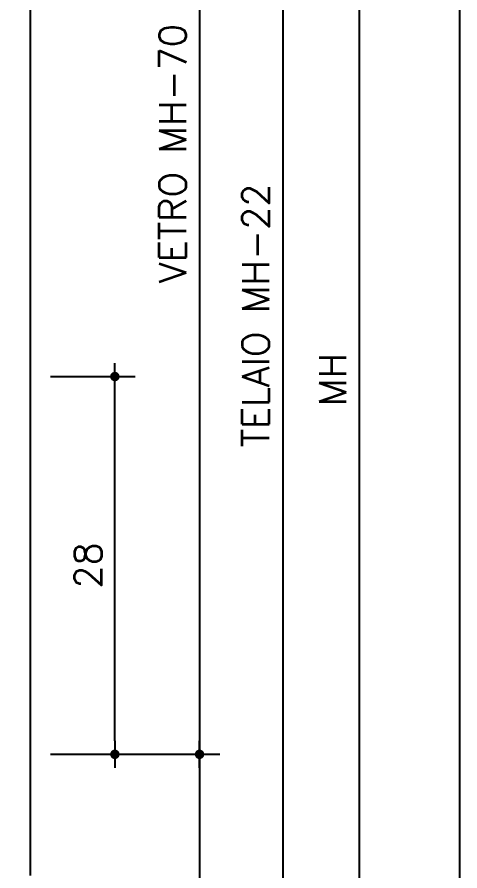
# Model space of a CAD drawing. Extents: x 0 to 4131, y -1600 to 527.
# Drawn here: x 1097.2 to 1130, y -511.4 to -448.1 of the extents above; entities that cross this region are included whole.
import ezdxf

# ---------------------------------------------------------------- set-up
doc = ezdxf.new("R2010")
doc.units = 0
doc.header["$LTSCALE"] = 7.5
doc.header["$MEASUREMENT"] = 0
doc.layers.get('0').update_dxf_attribs({"linetype": 'CONTINUOUS'})
doc.layers.get('DEFPOINTS').update_dxf_attribs({"linetype": 'CONTINUOUS'})
for name, color, linetype in [('FINE', 7, 'CONTINUOUS'), ('MARCHIO', 7, 'CONTINUOUS'), ('QUOTE', 254, 'CONTINUOUS')]:
    doc.layers.add(name, color=color, linetype=linetype)
doc.styles.get("Standard").update_dxf_attribs({"font": 'romans.shx'})
doc.dimstyles.new('FRECCIA_1-1', dxfattribs={"dimtxt": 2, "dimasz": 2.5, "dimexe": 1.5, "dimexo": 1.5, "dimgap": 1, "dimtad": 3, "dimdsep": 46, "dimtxsty": 'Standard', "dimcen": 0, "dimclrt": 2, "dimaunit": 1, "dimadec": 0, "dimazin": 0, "dimtfac": 0.7, "dimtmove": 0, "dimatfit": 3, "dimfxl": 1, "dimtolj": 2, "dimarcsym": 0})
doc.dimstyles.new('SCALA_1-1$0', dxfattribs={"dimtxt": 2, "dimasz": 1, "dimexe": 1.5, "dimexo": 1.5, "dimgap": 1, "dimtad": 3, "dimdsep": 46, "dimtxsty": 'Standard', "dimblk1": 'PUNTO', "dimblk2": 'PUNTO', "dimsah": 1, "dimcen": 0.09, "dimclrt": 2, "dimadec": 0, "dimazin": 0, "dimtfac": 0.7, "dimtmove": 0, "dimatfit": 3, "dimldrblk": 'PUNTO', "dimfxl": 1, "dimtolj": 2, "dimarcsym": 0})

# ---------------------------------------------------------------- blocks, each defined once
blk = doc.blocks.new('*D355')
at = {"layer": 'DEFPOINTS', "color": 0, "transparency": 16777216}
for p in [(1097.849, -414.629), (1122.559, -414.629), (1116.862, -537.71)]:
    blk.add_point(p, dxfattribs=at)
at = {"layer": 'QUOTE', "color": 0, "lineweight": -2, "transparency": 16777216}
for p, q in [((1122.559, -535.21), (1122.559, -414.629)), ((1118.362, -537.71), (1124.059, -537.71))]:
    blk.add_line(p, q, dxfattribs=at)
at = {"layer": 'QUOTE', "color": 0, "transparency": 16777216}
blk.add_solid([(1122.142, -535.21), (1122.975, -535.21), (1122.559, -537.71)], dxfattribs=at)
at = {"layer": 'QUOTE', "color": 2, "transparency": 16777216, "insert": (1120.559, -474.92), "char_height": 2, "attachment_point": 5, "rotation": 90}
blk.add_mtext('\\A2;MH', dxfattribs=at)
blk = doc.blocks.new('_None')
blk = doc.blocks.new('PUNTO')
blk.add_line((-1, 0), (1, 0))
at = {"const_width": 0.35}
blk.add_lwpolyline([(-0.175, 0, 1), (0.175, 0, 1)], format="xyb", close=True, dxfattribs=at)
blk = doc.blocks.new('*D342')
at = {"layer": 'DEFPOINTS', "color": 0, "transparency": 16777216}
for p in [(1098.132, -474.707), (1104.415, -474.707), (1098.132, -502.712)]:
    blk.add_point(p, dxfattribs=at)
at = {"layer": 'QUOTE', "color": 0, "lineweight": -2, "transparency": 16777216}
for p, q in [((1099.632, -474.707), (1105.915, -474.707)), ((1104.415, -501.712), (1104.415, -475.707)), ((1099.632, -502.712), (1105.915, -502.712))]:
    blk.add_line(p, q, dxfattribs=at)
for p, rotation in [((1104.415, -474.707), 90), ((1104.415, -502.712), 270)]:
    blk.add_blockref('PUNTO', p, dxfattribs=dict(at, rotation=rotation))
at = {"layer": 'QUOTE', "color": 2, "transparency": 16777216, "insert": (1102.415, -488.71), "char_height": 2, "attachment_point": 5, "rotation": 90}
blk.add_mtext('\\A2;28', dxfattribs=at)
blk = doc.blocks.new('*D345')
at = {"layer": 'DEFPOINTS', "color": 0, "transparency": 16777216}
for p in [(1098.132, -502.712), (1104.43, -526.713), (1110.694, -526.713)]:
    blk.add_point(p, dxfattribs=at)
at = {"layer": 'QUOTE', "color": 0, "lineweight": -2, "transparency": 16777216}
for p, q in [((1099.632, -502.712), (1112.194, -502.712)), ((1110.694, -503.712), (1110.694, -525.713)), ((1105.93, -526.713), (1112.194, -526.713))]:
    blk.add_line(p, q, dxfattribs=at)
for p, rotation in [((1110.694, -502.712), 90), ((1110.694, -526.713), 270)]:
    blk.add_blockref('PUNTO', p, dxfattribs=dict(at, rotation=rotation))
at = {"layer": 'QUOTE', "color": 2, "transparency": 16777216, "insert": (1108.694, -514.713), "char_height": 2, "attachment_point": 5, "rotation": 90}
blk.add_mtext('\\A2;24', dxfattribs=at)
blk = doc.blocks.new('*D346')
at = {"layer": 'DEFPOINTS', "color": 0, "transparency": 16777216}
for p in [(1103.542, -414.629), (1098.132, -502.712), (1110.694, -502.712)]:
    blk.add_point(p, dxfattribs=at)
at = {"layer": 'QUOTE', "color": 0, "lineweight": -2, "transparency": 16777216}
for p, q in [((1110.694, -414.629), (1110.694, -501.712)), ((1099.632, -502.712), (1112.194, -502.712))]:
    blk.add_line(p, q, dxfattribs=at)
at = {"layer": 'QUOTE', "color": 0, "lineweight": -2, "transparency": 16777216, "rotation": 270}
blk.add_blockref('PUNTO', (1110.694, -502.712), dxfattribs=at)
at = {"layer": 'QUOTE', "color": 2, "transparency": 16777216, "insert": (1108.694, -458.171), "char_height": 2, "attachment_point": 5, "rotation": 90}
blk.add_mtext('\\A2;VETRO MH-70', dxfattribs=at)
blk = doc.blocks.new('*D347')
at = {"layer": 'DEFPOINTS', "color": 0, "transparency": 16777216}
for p in [(1103.542, -414.629), (1104.24, -526.713), (1116.862, -526.713)]:
    blk.add_point(p, dxfattribs=at)
at = {"layer": 'QUOTE', "color": 0, "lineweight": -2, "transparency": 16777216}
for p, q in [((1116.862, -414.629), (1116.862, -525.713)), ((1105.74, -526.713), (1118.362, -526.713))]:
    blk.add_line(p, q, dxfattribs=at)
at = {"layer": 'QUOTE', "color": 0, "lineweight": -2, "transparency": 16777216, "rotation": 270}
blk.add_blockref('PUNTO', (1116.862, -526.713), dxfattribs=at)
at = {"layer": 'QUOTE', "color": 2, "transparency": 16777216, "insert": (1114.862, -470.171), "char_height": 2, "attachment_point": 5, "rotation": 90}
blk.add_mtext('\\A2;TELAIO MH-22', dxfattribs=at)

msp = doc.modelspace()

# ---------------------------------------------------------------- linework, layer by layer
at = {"layer": 'FINE'}
msp.add_line((1098.1316, -414.6292), (1098.1316, -511.7019), dxfattribs=at)
at = {"layer": 'MARCHIO'}
msp.add_lwpolyline([(920, -640), (1130, -640), (1130, -343), (920, -343)], close=True, dxfattribs=at)

# ---------------------------------------------------------------- dimensions: what is measured, and where the dimension line sits
at = {"layer": 'QUOTE'}
for base, p1, p2, text, dimstyle, override, picture, middle in [((1122.5586, -414.6292), (1116.8621, -537.7102), (1097.8487, -414.6292), 'MH', 'FRECCIA_1-1', {"dimblk2": 'None', "dimsah": 1, "dimse2": 1}, '*D355', (1120.5586, -474.9197)), ((1110.6944, -502.712), (1103.5416, -414.6292), (1098.1316, -502.712), 'VETRO MH-70', 'SCALA_1-1$0', {"dimblk1": 'None', "dimse1": 1, "dimse2": 0}, '*D346', (1108.6944, -458.1706)), ((1116.8621, -526.7135), (1103.5416, -414.6292), (1104.2395, -526.7135), 'TELAIO MH-22', 'SCALA_1-1$0', {"dimblk1": 'None', "dimse1": 1, "dimse2": 0}, '*D347', (1114.8621, -470.1713))]:
    dim = msp.add_linear_dim(base=base, p1=p1, p2=p2, angle=90, text=text, dimstyle=dimstyle, override=override, dxfattribs=at)
    dim.commit()
    dim.dimension.update_dxf_attribs({"geometry": picture, "text_midpoint": middle})
for base, p2, picture, middle in [((1104.4145, -474.7072), (1098.1316, -474.7072), '*D342', (1102.4145, -488.7096)), ((1110.6944, -526.7135), (1104.4295, -526.7135), '*D345', (1108.6944, -514.7128))]:
    dim = msp.add_linear_dim(base=base, p1=(1098.1316, -502.712), p2=p2, angle=90, dimstyle='SCALA_1-1$0', dxfattribs=at)
    dim.commit()
    dim.dimension.update_dxf_attribs({"geometry": picture, "text_midpoint": middle})

doc.saveas('drawing.dxf')
